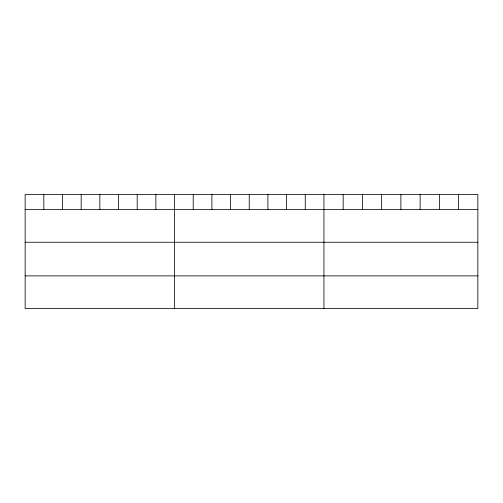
<?xml version="1.0" encoding="UTF-8"?>
<svg xmlns="http://www.w3.org/2000/svg" width="503" height="503" viewBox="0 0 503 503"><rect width="100%" height="100%" fill="white"/><g stroke="black" fill="none" stroke-linecap="round" stroke-linejoin="round"><path stroke-width="0.75" d="M477.85 209.619L477.85 308.515L25.15 308.515L25.15 194.485L477.85 194.485L477.85 209.619L25.15 209.619M25.15 242.251L477.85 242.251M25.15 275.877L477.85 275.877M458.61 194.485L458.61 209.619M439.37 194.485L439.37 209.619M420.131 194.485L420.131 209.619M400.891 194.485L400.891 209.619M381.651 194.485L381.651 209.619M362.411 194.485L362.411 209.619M343.172 194.485L343.172 209.619M323.932 194.485L323.932 308.515M305.258 194.485L305.258 209.619M286.584 194.485L286.584 209.619M267.91 194.485L267.91 209.619M249.237 194.485L249.237 209.619M230.563 194.485L230.563 209.619M211.889 194.485L211.889 209.619M193.215 194.485L193.215 209.619M174.541 194.485L174.541 308.515M155.867 194.485L155.867 209.619M137.193 194.485L137.193 209.619M118.519 194.485L118.519 209.619M99.846 194.485L99.846 209.619M81.172 194.485L81.172 209.619M62.498 194.485L62.498 209.619M43.824 194.485L43.824 209.619"/></g></svg>
